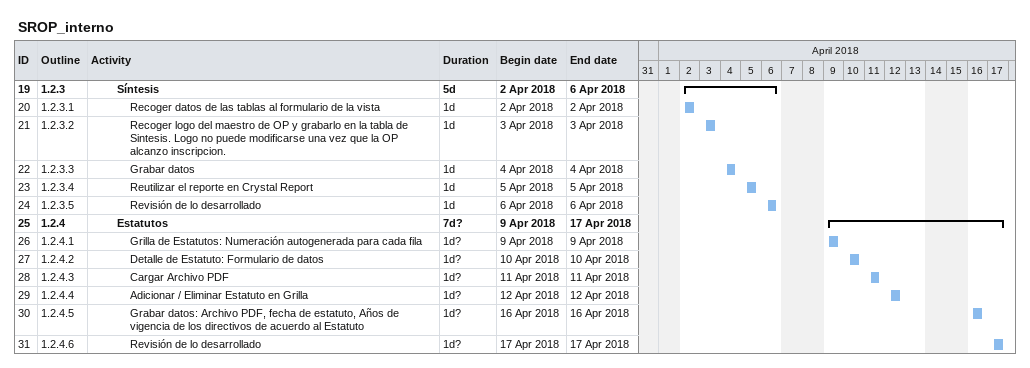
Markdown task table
SROP_interno

| ID | WBS | Task | Duration | Start | Finish |
|---|---|---|---|---|---|
| 19 | 1.2.3 | **Síntesis** | 5d | 2018-04-02 | 2018-04-06 |
| 20 | 1.2.3.1 | Recoger datos de las tablas al formulario de la vista | 1d | 2018-04-02 | 2018-04-02 |
| 21 | 1.2.3.2 | Recoger logo del maestro de OP y grabarlo en la tabla de Sintesis. Logo no puede modificarse una vez que la OP alcanzo inscripcion. | 1d | 2018-04-03 | 2018-04-03 |
| 22 | 1.2.3.3 | Grabar datos | 1d | 2018-04-04 | 2018-04-04 |
| 23 | 1.2.3.4 | Reutilizar el reporte en Crystal Report | 1d | 2018-04-05 | 2018-04-05 |
| 24 | 1.2.3.5 | Revisión de lo desarrollado | 1d | 2018-04-06 | 2018-04-06 |
| 25 | 1.2.4 | **Estatutos** | 7d? | 2018-04-09 | 2018-04-17 |
| 26 | 1.2.4.1 | Grilla de Estatutos: Numeración autogenerada para cada fila | 1d? | 2018-04-09 | 2018-04-09 |
| 27 | 1.2.4.2 | Detalle de Estatuto: Formulario de datos | 1d? | 2018-04-10 | 2018-04-10 |
| 28 | 1.2.4.3 | Cargar Archivo PDF | 1d? | 2018-04-11 | 2018-04-11 |
| 29 | 1.2.4.4 | Adicionar / Eliminar Estatuto en Grilla | 1d? | 2018-04-12 | 2018-04-12 |
| 30 | 1.2.4.5 | Grabar datos: Archivo PDF, fecha de estatuto, Años de vigencia de los directivos de acuerdo al Estatuto | 1d? | 2018-04-16 | 2018-04-16 |
| 31 | 1.2.4.6 | Revisión de lo desarrollado | 1d? | 2018-04-17 | 2018-04-17 |
